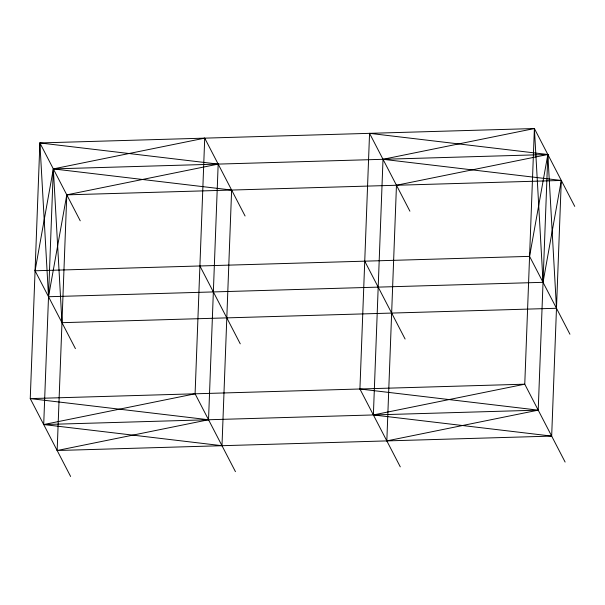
<?xml version="1.0" encoding="UTF-8"?>
<svg xmlns="http://www.w3.org/2000/svg" width="605" height="605" viewBox="0 0 605 605"><rect width="100%" height="100%" fill="white"/><g stroke="black" fill="none" stroke-linecap="round" stroke-linejoin="round"><path stroke-width="0.91" d="M574.75 206.396L534.389 128.54L39.885 142.946L30.25 398.604L70.611 476.46M57.157 450.506L66.784 194.855L218.171 164.099L208.536 419.749L57.157 450.506L551.669 436.099L561.296 180.449L383.01 159.296L373.376 414.947L551.669 436.099M235.443 471.658L195.09 393.802L204.717 138.144L53.331 168.901L35.067 270.775L75.421 348.631M400.283 466.856L359.922 389L369.557 133.342L547.843 154.494L556.479 308.27L61.967 322.677L53.331 168.901L547.843 154.494L538.216 410.145L386.829 440.901L396.464 185.251L547.843 154.494L529.579 256.369L569.933 334.225M383.01 159.296L534.389 128.54L524.762 384.19L565.115 462.054M48.521 296.73L66.784 194.855L561.296 180.449L543.033 282.323L48.521 296.73L39.885 142.946L218.171 164.099M195.09 393.802L43.704 424.551L53.331 168.901L231.624 190.053L221.99 445.704L43.704 424.551L538.216 410.145L359.922 389M373.376 414.947L524.762 384.19L30.25 398.604L208.536 419.749M35.067 270.775L529.579 256.369M369.557 133.342L409.91 211.198M364.739 261.171L405.1 339.027M204.717 138.144L245.078 216M199.9 265.973L240.261 343.829M39.885 142.946L80.238 220.81M534.389 128.54L543.033 282.323"/></g></svg>
